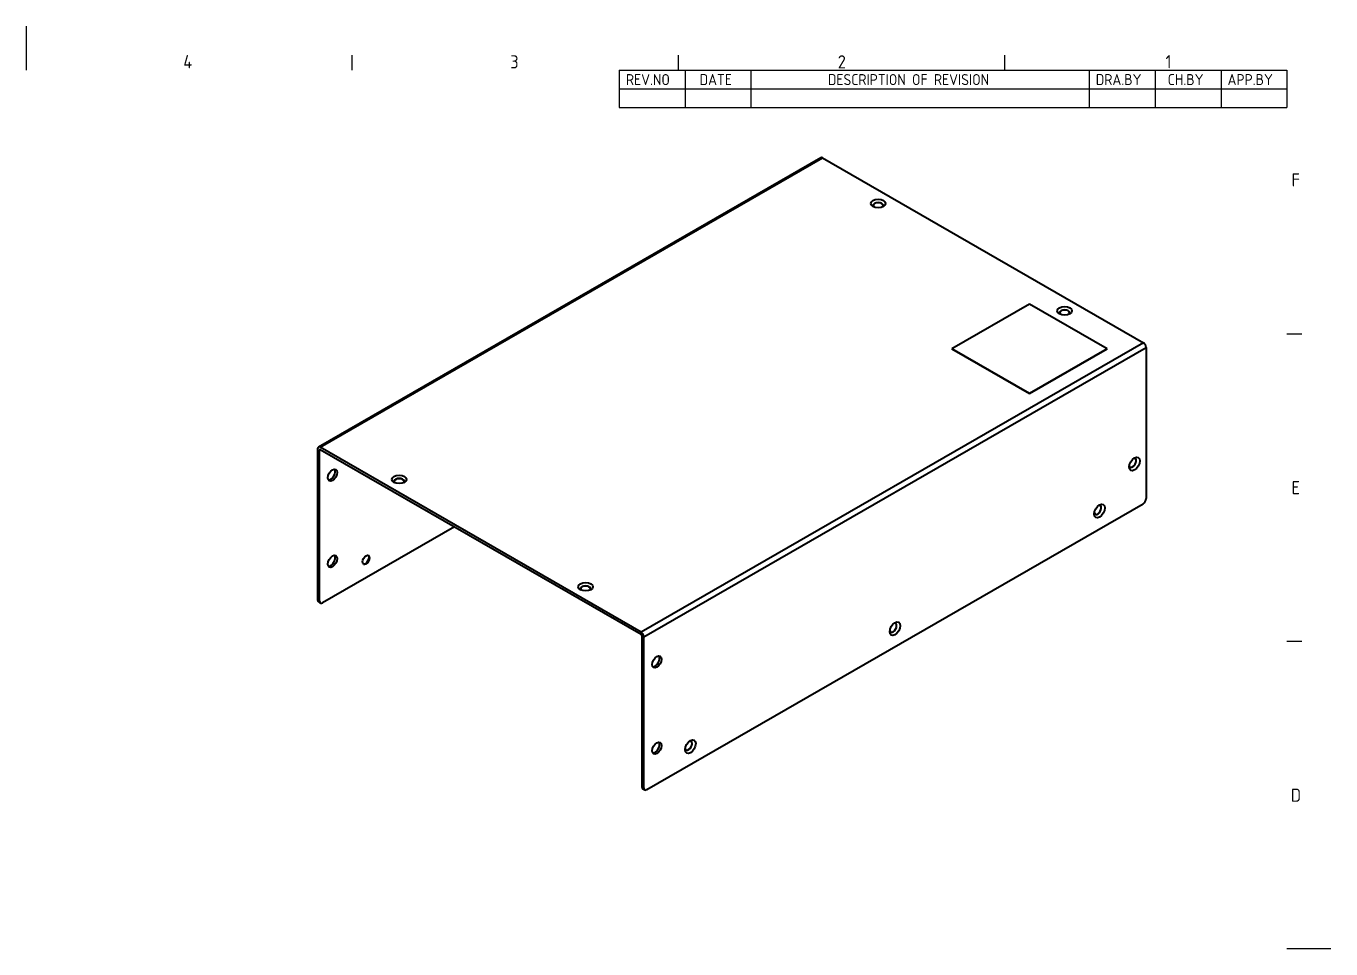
# Model space of a CAD drawing. Header units: millimetres. Extents: x 0 to 1188, y 0 to 840.
# Drawn here: x 594 to 1188, y 420 to 840 of the extents above; entities that cross this region are included whole.
import ezdxf

# ---------------------------------------------------------------- set-up
doc = ezdxf.new("R2010")
doc.units = ezdxf.units.MM
doc.header["$LTSCALE"] = 2
doc.layers.get('0').update_dxf_attribs({"color": 3, "lineweight": 25})
for name, color, linetype, lineweight in [('가시적인 것(ISO)', 3, 'Continuous', 40), ('가시적인 좁은 것(ISO)', 3, 'Continuous', 35), ('경계(ISO)', 7, 'Continuous', 25), ('기호(ISO)', 5, 'Continuous', 25)]:
    doc.layers.add(name, color=color, linetype=linetype, lineweight=lineweight)
doc.styles.add('ISO ProportionalPSTEK', font='isocp.shx')
doc.styles.add('문자 텍스트_PSTEK_POSCO', font='isocp.shx')

# ---------------------------------------------------------------- blocks, each defined once
blk = doc.blocks.new('경계 Default Border')
at = {"layer": '경계(ISO)'}
for p, q in [((371.25, 410), (371.25, 413.4)), ((445.5, 410), (445.5, 413.4)), ((519.75, 410), (519.75, 413.4)), ((584, 350), (587.4, 350)), ((584, 280), (587.4, 280))]:
    blk.add_line(p, q, dxfattribs=at)
at = {"layer": '경계(ISO)', "flags": 128}
for points in [[(297, 420), (297, 410)], [(594, 210), (584, 210)]]:
    blk.add_lwpolyline(points, dxfattribs=at)
at = {"layer": '경계(ISO)', "color": 2, "char_height": 3, "attachment_point": 7, "style": '문자 텍스트_PSTEK_POSCO'}
for s, insert in [('4', (332.79, 410.4)), ('3', (407.21, 410.37)), ('2', (481.75, 410.37)), ('1', (556.36, 410.4)), ('F', (585.04, 383.5)), ('E', (585.04, 313.47)), ('D', (584.88, 243.47))]:
    blk.add_mtext(s, dxfattribs=dict(at, insert=insert))
blk = doc.blocks.new('리비전 내역')
at = {"layer": '기호(ISO)'}
for p, q in [((432, 410), (584, 410)), ((432, 410), (432, 405.72)), ((447, 410), (447, 405.72)), ((462, 410), (462, 405.72)), ((539, 410), (539, 405.72)), ((554, 410), (554, 405.72)), ((569, 410), (569, 405.72)), ((584, 410), (584, 405.72)), ((432, 405.72), (584, 405.72)), ((432, 405.72), (432, 401.44)), ((447, 405.72), (447, 401.44)), ((462, 405.72), (462, 401.44)), ((539, 405.72), (539, 401.44)), ((554, 405.72), (554, 401.44)), ((569, 405.72), (569, 401.44)), ((584, 405.72), (584, 401.44)), ((432, 401.44), (584, 401.44))]:
    blk.add_line(p, q, dxfattribs=at)
at = {"layer": '기호(ISO)', "color": 2, "char_height": 2.5, "attachment_point": 7, "style": 'ISO ProportionalPSTEK'}
for s, insert in [('REV.NO', (433.53, 406.58)), ('DATE', (450.31, 406.58)), ('DESCRIPTION OF REVISION', (479.51, 406.58)), ('DRA.BY', (540.48, 406.58)), ('CH.BY', (556.86, 406.58)), ('APP.BY', (570.48, 406.58))]:
    blk.add_mtext(s, dxfattribs=dict(at, insert=insert))

msp = doc.modelspace()

# ---------------------------------------------------------------- linework, layer by layer
at = {"layer": '가시적인 것(ISO)'}
for p, q in [((955.743, 780.052), (727.064, 648.365)), ((956.591, 779.969), (1102.679, 695.842)), ((1050.848, 713.515), (1015.493, 693.155)), ((1086.204, 693.155), (1050.848, 713.515)), ((1015.493, 693.114), (1015.493, 693.155)), ((1015.493, 693.155), (1050.848, 672.795)), ((1050.848, 672.754), (1015.493, 693.114)), ((1050.848, 672.795), (1086.204, 693.155)), ((1086.204, 693.114), (1050.848, 672.754)), ((1086.204, 693.114), (1086.204, 693.155)), ((1103.881, 693.76), (1103.881, 625.005)), ((1050.848, 672.754), (1050.848, 672.795)), ((726.711, 647.584), (726.711, 578.829)), ((874.001, 564.155), (727.913, 648.282)), ((727.559, 578.34), (727.559, 647.096)), ((727.913, 647.301), (874.001, 563.174)), ((876.617, 492.497), (1102.467, 622.555)), ((789.032, 612.105), (728.973, 577.519)), ((727.127, 577.91), (727.975, 577.421)), ((874.355, 562.562), (874.355, 493.806)), ((875.203, 493.317), (875.203, 562.073)), ((874.771, 492.887), (875.619, 492.399))]:
    msp.add_line(p, q, dxfattribs=at)
for centre, major_axis, ratio, start_param, end_param in [((956.591, 778.579), (-0.848, 1.473), 0.5780931, 5.4997209, 6.2831853), ((981.905, 758.384), (-2.25, 0), 0.5758617, 2.5835553, 6.8412227), ((981.905, 758.302), (2.25, 0), 0.5758617, 0.031554, 3.1100387), ((1066.758, 709.521), (-2.25, 0), 0.5758617, 2.5835553, 6.8412227), ((1066.758, 709.439), (2.25, 0), 0.5758617, 0.031554, 3.1100387), ((1102.679, 694.453), (-0.848, 1.473), 0.5780931, 3.9289245, 5.4997209), ((727.913, 646.892), (-0.848, 1.473), 0.5780931, 5.4997209, 7.0705172), ((727.913, 646.892), (-0.25, 0.433), 0.5780931, 5.4997209, 7.0705172), ((1097.765, 641.222), (-1.123, -1.95), 0.5780931, 5.7259831, 9.9819802), ((1097.73, 641.243), (-1.123, -1.95), 0.5780931, 0.0156838, 3.1259088), ((732.65, 636.125), (-1.497, -2.6), 0.5780931, 0.286188, 2.8554046), ((763.834, 632.805), (-2.25, 0), 0.5758617, 2.5835553, 6.8412227), ((763.834, 632.723), (2.25, 0), 0.5758617, 0.031554, 3.1100387), ((1102.467, 624.19), (-0.998, -1.733), 0.5780931, 0.7834645, 2.3542608), ((1081.855, 619.797), (-1.123, -1.95), 0.5780931, 5.7259831, 9.9819802), ((1081.82, 619.818), (-1.123, -1.95), 0.5780931, 0.0156838, 3.1259088), ((732.65, 596.883), (-1.497, -2.6), 0.5780931, 0.286188, 2.8554046), ((748.737, 597.117), (-1.123, -1.95), 0.5780931, 0.0156838, 3.1259088), ((747.924, 597.585), (1.697, 2.946), 0.5780931, 4.1159924, 5.3087856), ((848.687, 583.942), (-2.25, 0), 0.5758617, 2.5835553, 6.8412227), ((848.687, 583.86), (2.25, 0), 0.5758617, 0.031554, 3.1100387), ((728.125, 579.643), (-0.998, -1.733), 0.5780931, 5.4958534, 6.2831853), ((728.973, 579.154), (-0.998, -1.733), 0.5780931, 5.4958534, 7.0666498), ((988.729, 566.17), (-1.123, -1.95), 0.5780931, 5.7259831, 9.9819802), ((988.694, 566.19), (-1.123, -1.95), 0.5780931, 0.0156838, 3.1259088), ((874.001, 562.765), (0.848, -1.473), 0.5780931, 0.7873319, 2.3581282), ((874.001, 562.765), (-0.25, 0.433), 0.5780931, 3.9289245, 5.4997209), ((880.294, 551.103), (-1.497, -2.6), 0.5780931, 0.286188, 2.8554046), ((880.294, 511.861), (-1.497, -2.6), 0.5780931, 0.286188, 2.8554046), ((895.603, 512.542), (-1.123, -1.95), 0.5780931, 5.7259831, 9.9819802), ((895.568, 512.562), (-1.123, -1.95), 0.5780931, 0.0156838, 3.1259088), ((875.769, 494.621), (-0.998, -1.733), 0.5780931, 5.4958534, 6.2831853), ((876.617, 494.132), (-0.998, -1.733), 0.5780931, 5.4958534, 7.0666498)]:
    msp.add_ellipse(centre, major_axis=major_axis, ratio=ratio, start_param=start_param, end_param=end_param, dxfattribs=at)
for centre, major_axis, ratio in [((981.905, 759.283), (-3.35, 0), 0.5758617), ((1066.758, 710.42), (-3.35, 0), 0.5758617), ((1098.578, 640.754), (-1.697, -2.946), 0.5780931), ((733.499, 635.637), (-1.497, -2.6), 0.5780931), ((763.834, 633.704), (-3.35, 0), 0.5758617), ((1082.668, 619.329), (-1.697, -2.946), 0.5780931), ((733.499, 596.394), (-1.497, -2.6), 0.5780931), ((748.772, 597.096), (-1.123, -1.95), 0.5780931), ((848.687, 584.841), (-3.35, 0), 0.5758617), ((989.542, 565.701), (-1.697, -2.946), 0.5780931), ((881.143, 550.614), (-1.497, -2.6), 0.5780931), ((881.143, 511.372), (-1.497, -2.6), 0.5780931), ((896.416, 512.074), (-1.697, -2.946), 0.5780931)]:
    msp.add_ellipse(centre, major_axis=major_axis, ratio=ratio, dxfattribs=at)
at = {"layer": '가시적인 좁은 것(ISO)'}
for p, q in [((727.913, 648.282), (956.591, 779.969)), ((1102.679, 695.842), (874.001, 564.155)), ((875.203, 562.073), (1103.881, 693.76)), ((727.559, 647.096), (727.914, 647.3)), ((727.559, 578.34), (726.711, 578.829)), ((875.203, 493.317), (874.355, 493.806))]:
    msp.add_line(p, q, dxfattribs=at)

# ---------------------------------------------------------------- block references
at = {"xscale": 2, "yscale": 2, "zscale": 2}
msp.add_blockref('경계 Default Border', (0, 0), dxfattribs=at)
at = {"layer": '기호(ISO)', "xscale": 2, "yscale": 2, "zscale": 2}
msp.add_blockref('리비전 내역', (0, 0), dxfattribs=at)

doc.saveas('drawing.dxf')
